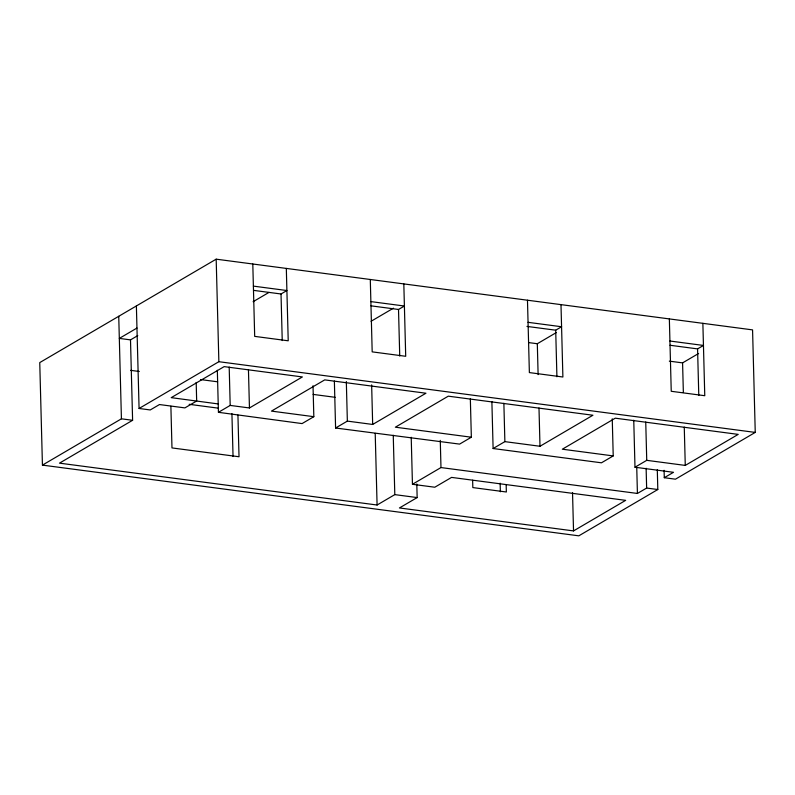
<?xml version="1.0" encoding="UTF-8"?>
<svg xmlns="http://www.w3.org/2000/svg" width="795" height="795" viewBox="0 0 795 795"><rect width="100%" height="100%" fill="white"/><g stroke="black" fill="none" stroke-linecap="round" stroke-linejoin="round"><path stroke-width="1.19" d="M664.093 470.292L664.282 477.706L675.462 479.186L755.25 432.41L752.567 329.885L216.18 259.17L39.75 362.59L42.433 465.115L578.82 535.83L657.813 489.521L657.296 469.726M136.969 328.057L119.32 338.402L130.499 339.872L137.764 335.609M253.118 301.703L268.998 292.401M253.486 290.354L281.023 293.981L286.896 290.533L253.376 286.121M42.433 465.115L121.426 418.816L132.606 420.287L130.499 339.872M136.382 305.946L139.075 408.471L218.864 361.705L755.25 432.41M132.606 420.287L59.486 463.147L377.088 505.014L394.807 494.619L417.156 497.571L416.799 483.956M371.056 321.289L393.426 308.182M217.333 370.251L218.436 412.317L230.192 405.42L249.451 407.964L302.378 376.939L224.16 366.624L171.223 397.649L218.208 403.93M370.977 305.837L398.514 309.474L404.397 306.025L370.868 301.603M313.021 385.764L313.826 416.689L302.07 423.586L218.436 412.317M334.367 380.994L335.589 428.008L347.355 421.111L372.676 424.451L425.941 393.227L324.728 379.881L271.463 411.104L313.826 416.689M526.956 326.407L555.695 330.193L561.578 326.745L528.049 322.323M528.834 342.615L537.311 343.728L556.361 332.558M470.342 398.861L471.346 437.21L459.59 444.107L335.589 428.008M411.214 437.27L412.446 484.284L440.977 467.559L637.421 493.457L646.643 488.05L657.813 489.521M491.876 401.515L493.109 448.529L504.875 441.632L539.994 446.263L592.921 415.238L448.291 396.168L395.363 427.193L471.346 437.21M417.156 497.571L399.438 507.955L573.533 530.911L625.665 500.353L451.57 477.397L434.795 487.226L412.446 484.284M670.026 345.259L697.573 348.896L703.446 345.447L669.927 341.025M669.34 361.139L682.577 362.878L698.616 353.487M612.249 418.796L613.223 455.913L601.457 462.809L493.109 448.529M633.754 420.217L634.986 467.231L646.742 460.335L685.27 465.413L738.197 434.388L615.27 418.18L562.343 449.205L613.223 455.913M664.282 477.706L673.504 472.309L634.986 467.231M130.678 370.351L139.304 371.484M200.559 379.563L217.621 381.809M313.121 394.399L335.182 397.311M189.16 404.317L218.416 408.173M139.075 408.471L150.245 409.952L159.467 404.546L184.907 407.895L196.673 401.008L196.186 382.445M702.869 323.327L704.768 395.711L671.238 391.289L669.35 318.914M697.573 348.896L698.785 395.473M682.577 362.878L683.362 392.531M684.266 427.114L685.27 465.413M645.739 421.986L646.742 460.335M646.126 468.255L646.643 488.05M636.745 467.51L637.421 493.457M572.529 492.612L573.533 530.911M560.992 304.624L562.89 377.009L529.371 372.587L527.473 300.212M555.695 330.193L556.917 376.77M537.311 343.728L538.116 374.614M538.99 407.964L539.994 446.263M506.157 484.642L506.355 491.996L472.826 487.583L472.637 480.22M503.871 403.284L504.875 441.632M500.144 483.191L500.373 491.767M440.271 440.38L440.977 467.559M403.82 283.904L405.708 356.289L372.189 351.867L370.291 279.492M398.514 309.474L399.736 356.051M393.247 435.243L394.807 494.619M375.21 433.364L377.088 505.014M371.643 384.919L372.676 424.451M346.322 381.521L347.355 421.111M286.319 268.422L288.217 340.797L254.688 336.374L252.8 264M281.023 293.981L282.235 340.568M248.447 369.665L249.451 407.964M237.934 415.079L239.027 456.757L171.978 447.923L170.885 406.235M231.921 413.619L233.044 456.529M229.189 367.071L230.192 405.42M216.18 259.17L218.864 361.705M118.743 316.281L121.426 418.816"/></g></svg>
